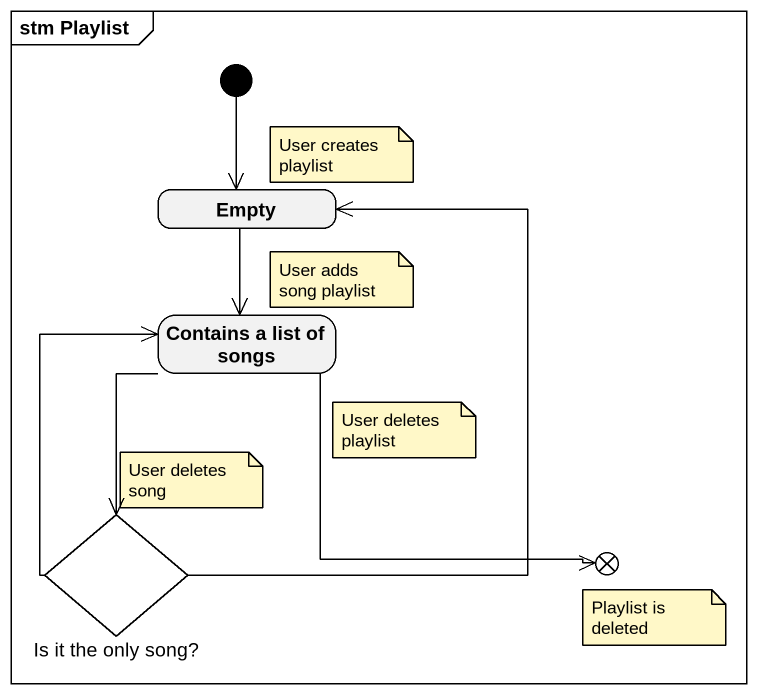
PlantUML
@startuml
mainframe stm Playlist
hide empty description
state Empty
state "Contains a list of songs" as Contains_a_list_of_songs
state "Is it the only song?" as Is_it_the_only_song <<choice>>
state exit1 <<choice>>
[*] --> Empty
Empty --> Contains_a_list_of_songs
Contains_a_list_of_songs --> Is_it_the_only_song
Contains_a_list_of_songs --> exit1
Is_it_the_only_song -up-> Empty
Is_it_the_only_song -up-> Contains_a_list_of_songs
note as N1
  User creates playlist
end note
note as N2
  User adds song playlist
end note
note as N3
  User deletes playlist
end note
note as N4
  User deletes song
end note
note as N5
  Playlist is deleted
end note
@enduml
